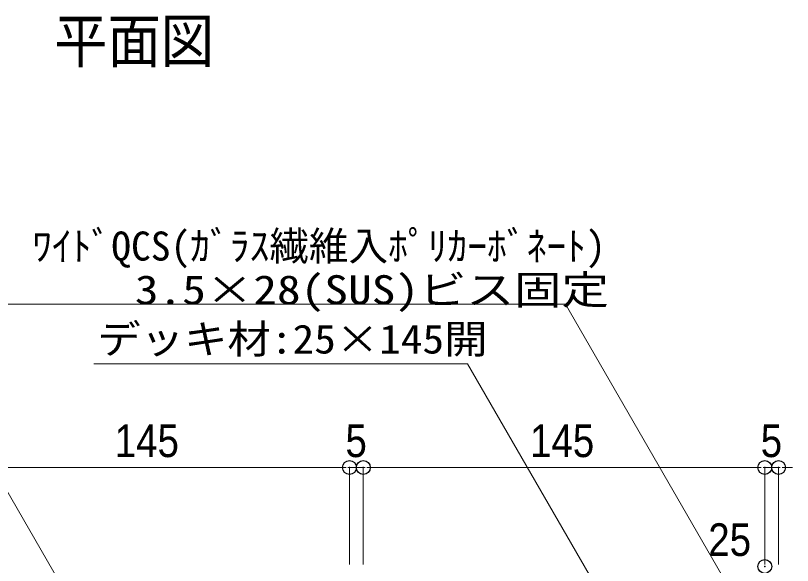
# Model space of a CAD drawing. Units: millimetres, scale not verified. Extents: x -4131 to 4169, y -981 to 998.
# Drawn here: x -1576.7 to -1296, y -365.2 to -166.7 of the extents above; entities that cross this region are included whole.
import ezdxf
from ezdxf.enums import TextEntityAlignment as Align

# ---------------------------------------------------------------- set-up
doc = ezdxf.new("R2010")
doc.units = ezdxf.units.MM
doc.header["$LTSCALE"] = 10
doc.header["$PDMODE"] = 32
doc.header["$PDSIZE"] = 5
for name, color, linetype, lineweight in [('0-2_文字', 4, 'Continuous', 9), ('0-3_寸法', 7, 'Continuous', 9), ('0-6_0', 7, 'Continuous', 9)]:
    doc.layers.add(name, color=color, linetype=linetype, lineweight=lineweight)
doc.layers.add('0-7_DEFPOINTS', color=7, linetype='Continuous')
doc.styles.add('ＭＳ ゴシック', font='')
doc.styles.add('ＭＳ Ｐゴシック', font='')
doc.styles.get('ＭＳ ゴシック').set_extended_font_data('MS Gothic')
doc.styles.get('ＭＳ Ｐゴシック').set_extended_font_data('MS PGothic')

# ---------------------------------------------------------------- blocks, each defined once
blk = doc.blocks.new('_DOT')
at = {"layer": '0-6_0'}
for p, q in [((-5, 0), (-10, 0)), ((-2.5, 0), (2.5, 0))]:
    blk.add_line(p, q, dxfattribs=at)

msp = doc.modelspace()

# ---------------------------------------------------------------- linework, layer by layer
at = {"layer": '0-2_文字'}
for p, q in [((-1377.99, -270.91), (-1582.6, -270.91)), ((-1377.99, -270.91), (-1305.69, -396.14)), ((-1413.4, -292.4), (-1548.35, -292.4)), ((-1413.4, -292.4), (-1359.28, -386.14)), ((-1601.15, -301.28), (-1529.55, -425.31))]:
    msp.add_line(p, q, dxfattribs=at)
at = {"layer": '0-3_寸法'}
for p, q in [((-1598.54, -329.9), (-1458.55, -329.9)), ((-1458.55, -329.9), (-1461.05, -329.9)), ((-1456.04, -364.9), (-1456.04, -329.9)), ((-1456.04, -364.9), (-1456.04, -329.9)), ((-1456.04, -329.9), (-1451.04, -329.9)), ((-1451.04, -364.9), (-1451.04, -329.9)), ((-1451.04, -364.9), (-1451.04, -329.9)), ((-1448.54, -329.9), (-1308.55, -329.9)), ((-1448.54, -329.9), (-1446.03, -329.9)), ((-1308.55, -329.9), (-1311.05, -329.9)), ((-1306.04, -364.9), (-1306.04, -329.9)), ((-1306.04, -364.9), (-1306.04, -329.9)), ((-1306.04, -329.9), (-1301.04, -329.9)), ((-1301.04, -364.9), (-1301.04, -329.9)), ((-1298.54, -329.9), (-1296.03, -329.9))]:
    msp.add_line(p, q, dxfattribs=at)
at = {"layer": '0-7_DEFPOINTS'}
for p in [(-1456.04, -329.9), (-1451.04, -329.9), (-1306.04, -329.9), (-1301.04, -329.9), (-1306.04, -365.6)]:
    msp.add_point(p, dxfattribs=at)

# ---------------------------------------------------------------- block references
at = {"layer": '0-3_寸法', "xscale": 0.2503723, "yscale": 0.2503723}
for p in [(-1456.04, -329.9), (-1456.04, -329.9), (-1306.04, -329.9), (-1306.04, -329.9)]:
    msp.add_blockref('_DOT', p, dxfattribs=at)
at = {"layer": '0-3_寸法', "xscale": 0.2503723, "yscale": 0.2503723, "rotation": 180}
for p in [(-1451.04, -329.9), (-1451.04, -329.9), (-1301.04, -329.9)]:
    msp.add_blockref('_DOT', p, dxfattribs=at)

# ---------------------------------------------------------------- texts
at = {"layer": '0-2_文字', "style": 'ＭＳ ゴシック'}
for s, height, width, p in [('平面図', 15.69, 0.9, (-1562.71, -188.38)), ('3.5×28(SUS)ビス固定', 10.48, 1.2, (-1533.56, -274.09)), ('デッキ材:25×145開', 10.45, 1.1, (-1547.13, -291.87))]:
    msp.add_text(s, height=height, dxfattribs=dict(at, width=width)).set_placement(p, align=Align.BOTTOM_LEFT)
msp.add_text('ﾜｲﾄﾞQCS(ｶﾞﾗｽ繊維入ﾎﾟﾘｶｰﾎﾞﾈｰﾄ)', height=10.48, dxfattribs=at).set_placement((-1570.66, -258.31), align=Align.BOTTOM_LEFT)
at = {"layer": '0-3_寸法', "style": 'ＭＳ Ｐゴシック', "width": 0.9}
for s, p in [('145', (-1540.82, -329.66)), ('5', (-1457.49, -329.66)), ('145', (-1390.82, -329.66)), ('5', (-1307.49, -329.66)), ('25', (-1326.44, -365.37))]:
    msp.add_text(s, height=11.8, dxfattribs=at).set_placement(p, align=Align.BOTTOM_LEFT)

doc.saveas('drawing.dxf')
